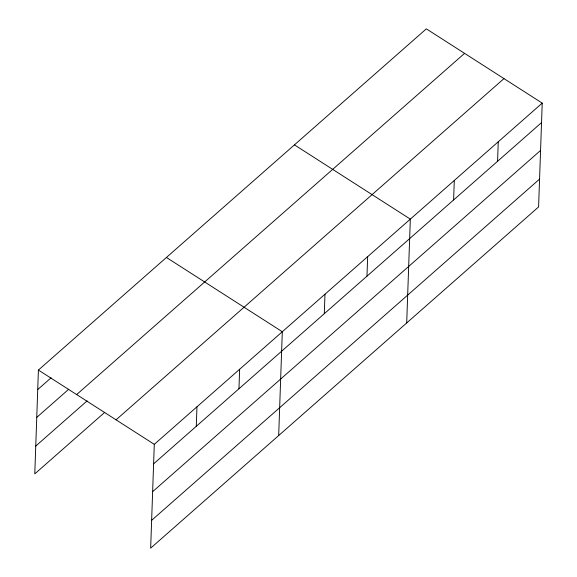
<?xml version="1.0" encoding="UTF-8"?>
<svg xmlns="http://www.w3.org/2000/svg" width="577" height="577" viewBox="0 0 577 577"><rect width="100%" height="100%" fill="white"/><g stroke="black" fill="none" stroke-linecap="round" stroke-linejoin="round"><path stroke-width="0.87" d="M542.221 103.117L154.29 444.34L150.662 548.15L538.593 206.934L542.221 103.117L426.338 28.85L38.407 370.066L34.779 473.883L104.79 412.303M196.281 426.302L196.959 406.807M238.95 388.768L239.635 369.273M278.684 435.548L282.304 331.739L166.421 257.465M324.296 313.7L324.981 294.205M366.972 276.167L367.65 256.664M406.698 322.947L410.326 219.13L294.436 144.863M453.609 199.959L454.287 180.464M497.576 161.286L498.254 141.791M37.721 389.569L51.057 377.834M36.755 417.387L68.757 389.237M76.647 394.581L464.579 53.358M35.752 446.057L87.091 400.9M116.049 419.832L503.981 78.609M153.612 463.836L541.543 122.612M152.638 491.662L540.57 150.438M151.636 520.324L539.567 179.108M38.407 370.066L154.29 444.34"/></g></svg>
